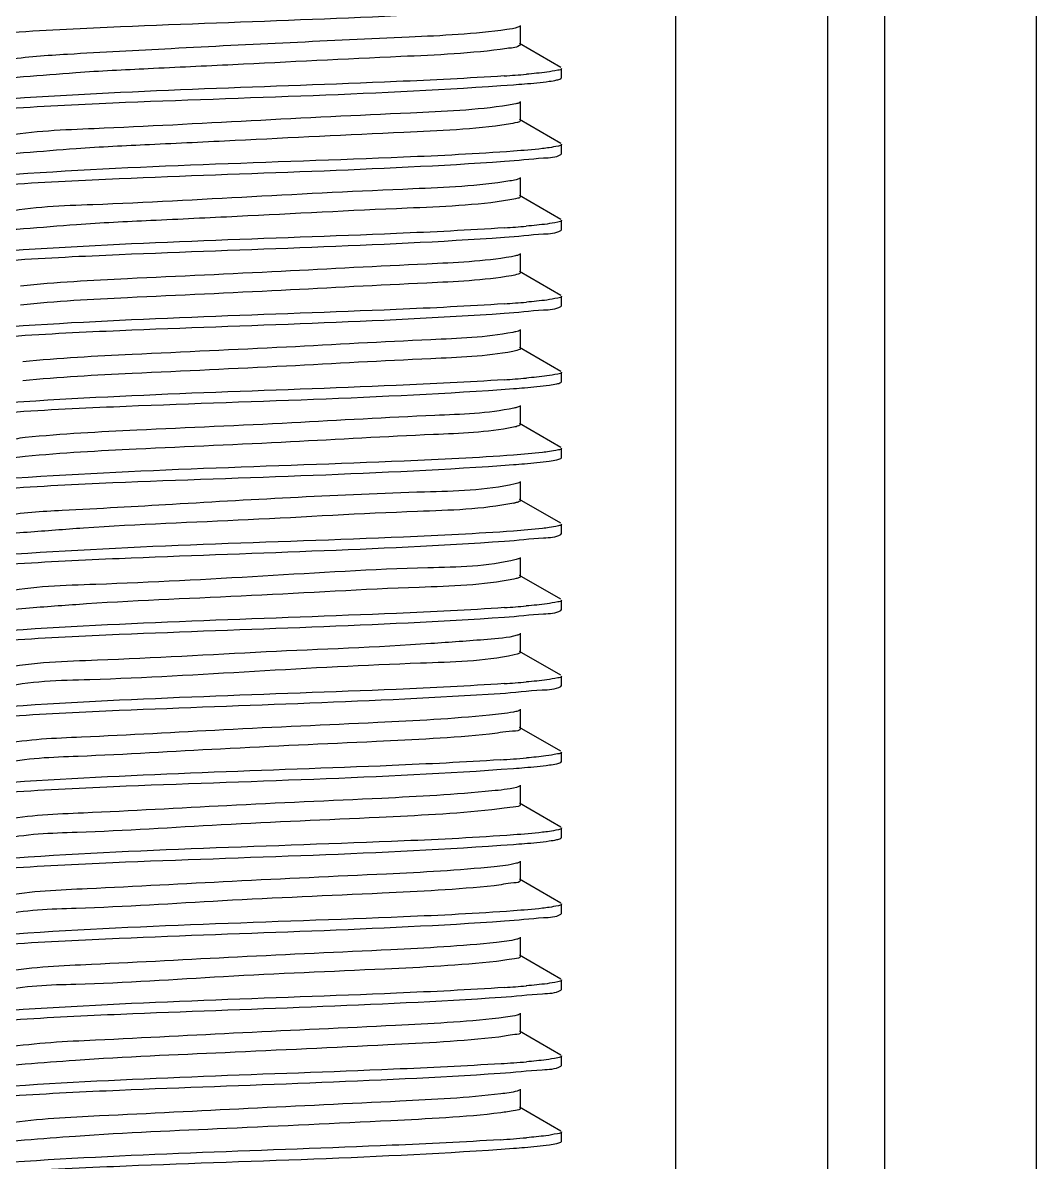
# Model space of a CAD drawing. Extents: x 1382187 to 1725648, y 860327 to 1571294.
# Drawn here: x 1512913.5 to 1513231.3, y 1212061.1 to 1212418.3 of the extents above; entities that cross this region are included whole.
import ezdxf

# ---------------------------------------------------------------- set-up
doc = ezdxf.new("R2010")
doc.units = 0
doc.header["$LTSCALE"] = 1000
doc.header["$MEASUREMENT"] = 0

msp = doc.modelspace()

# ---------------------------------------------------------------- linework, layer by layer
at = {"linetype": 'Continuous'}
for p, q in [((1513118.15, 1215988.29), (1513118.15, 1211247.26)), ((1513165.78, 1215988.29), (1513165.78, 1211247.26)), ((1513183.64, 1215988.29), (1513183.64, 1211247.26)), ((1513231.26, 1215988.29), (1513231.26, 1211247.26)), ((1513069.55, 1212411.47), (1513069.55, 1212417.42)), ((1513082.21, 1212404.29), (1513069.28, 1212411.77)), ((1513082.43, 1212401.05), (1513082.43, 1212404.02)), ((1513082.43, 1212401.05), (1513082.43, 1212404.02)), ((1513082.21, 1212400.79), (1513082.43, 1212401.05)), ((1513069.55, 1212387.65), (1513069.55, 1212393.61)), ((1513082.21, 1212380.47), (1513069.28, 1212387.95)), ((1513082.43, 1212377.24), (1513082.43, 1212380.21)), ((1513082.43, 1212377.24), (1513082.43, 1212380.21)), ((1513082.21, 1212376.97), (1513082.43, 1212377.24)), ((1513069.55, 1212363.84), (1513069.55, 1212369.79)), ((1513082.21, 1212356.66), (1513069.28, 1212364.14)), ((1513082.43, 1212353.42), (1513082.43, 1212356.4)), ((1513082.43, 1212353.42), (1513082.43, 1212356.4)), ((1513082.21, 1212353.16), (1513082.43, 1212353.42)), ((1513069.55, 1212340.03), (1513069.55, 1212345.98)), ((1513082.21, 1212332.85), (1513069.28, 1212340.33)), ((1513082.43, 1212329.61), (1513082.43, 1212332.59)), ((1513082.43, 1212329.61), (1513082.43, 1212332.59)), ((1513082.21, 1212329.35), (1513082.43, 1212329.61)), ((1513069.55, 1212316.21), (1513069.55, 1212322.17)), ((1513082.21, 1212309.03), (1513069.28, 1212316.52)), ((1513082.43, 1212305.8), (1513082.43, 1212308.77)), ((1513082.43, 1212305.8), (1513082.43, 1212308.77)), ((1513082.21, 1212305.54), (1513082.43, 1212305.8)), ((1513069.55, 1212292.4), (1513069.55, 1212298.36)), ((1513082.21, 1212285.22), (1513069.28, 1212292.7)), ((1513082.43, 1212281.98), (1513082.43, 1212284.96)), ((1513082.43, 1212281.98), (1513082.43, 1212284.96)), ((1513082.21, 1212281.72), (1513082.43, 1212281.98)), ((1513069.55, 1212268.59), (1513069.55, 1212274.54)), ((1513082.21, 1212261.41), (1513069.28, 1212268.89)), ((1513082.43, 1212258.17), (1513082.43, 1212261.15)), ((1513082.43, 1212258.17), (1513082.43, 1212261.15)), ((1513082.21, 1212257.91), (1513082.43, 1212258.17)), ((1513069.55, 1212244.78), (1513069.55, 1212250.73)), ((1513082.21, 1212237.6), (1513069.28, 1212245.08)), ((1513068.17, 1212244.08), (1513067.5, 1212243.93)), ((1513082.43, 1212234.36), (1513082.43, 1212237.33)), ((1513082.43, 1212234.36), (1513082.43, 1212237.33)), ((1513082.21, 1212234.1), (1513082.43, 1212234.36)), ((1513069.55, 1212220.96), (1513069.55, 1212226.92)), ((1513068.45, 1212220.35), (1513067.54, 1212220.13)), ((1513082.21, 1212213.78), (1513069.28, 1212221.27)), ((1513082.43, 1212210.55), (1513082.43, 1212213.52)), ((1513082.43, 1212210.55), (1513082.43, 1212213.52)), ((1513082.21, 1212210.28), (1513082.43, 1212210.55)), ((1513069.55, 1212197.15), (1513069.55, 1212203.1)), ((1513082.21, 1212189.97), (1513069.28, 1212197.45)), ((1513082.43, 1212186.73), (1513082.43, 1212189.71)), ((1513082.43, 1212186.73), (1513082.43, 1212189.71)), ((1513082.21, 1212186.47), (1513082.43, 1212186.73)), ((1513069.55, 1212173.34), (1513069.55, 1212179.29)), ((1513082.21, 1212166.16), (1513069.28, 1212173.64)), ((1513082.43, 1212162.92), (1513082.43, 1212165.9)), ((1513082.43, 1212162.92), (1513082.43, 1212165.9)), ((1513082.21, 1212162.66), (1513082.43, 1212162.92)), ((1513069.55, 1212149.53), (1513069.55, 1212155.48)), ((1513082.21, 1212142.34), (1513069.28, 1212149.83)), ((1513082.43, 1212139.11), (1513082.43, 1212142.08)), ((1513082.43, 1212139.11), (1513082.43, 1212142.08)), ((1513082.21, 1212138.85), (1513082.43, 1212139.11)), ((1513069.55, 1212125.71), (1513069.55, 1212131.67)), ((1513082.21, 1212118.53), (1513069.28, 1212126.01)), ((1513082.43, 1212115.29), (1513082.43, 1212118.27)), ((1513082.43, 1212115.29), (1513082.43, 1212118.27)), ((1513082.21, 1212115.03), (1513082.43, 1212115.29)), ((1513069.55, 1212101.9), (1513069.55, 1212107.85)), ((1513082.21, 1212094.72), (1513069.28, 1212102.2)), ((1513082.43, 1212091.48), (1513082.43, 1212094.46)), ((1513082.43, 1212091.48), (1513082.43, 1212094.46)), ((1513082.21, 1212091.22), (1513082.43, 1212091.48)), ((1513069.55, 1212078.09), (1513069.55, 1212084.04)), ((1513082.21, 1212070.91), (1513069.28, 1212078.39)), ((1513082.43, 1212067.67), (1513082.43, 1212070.65)), ((1513082.43, 1212067.67), (1513082.43, 1212070.65)), ((1513082.21, 1212067.41), (1513082.43, 1212067.67))]:
    msp.add_line(p, q, dxfattribs=at)
for centre, radius, start, end in [((1513037.04, 1212810.81), 410.07, 273.829, 274.8033), ((1513037.23, 1212760.9), 407.77, 273.8442, 274.8035), ((1513037.11, 1212738.53), 409.22, 273.8345, 274.8034), ((1513037.05, 1212715.48), 409.99, 273.8294, 274.8033), ((1513063.65, 1212286.31), 18.96, 281.4996, 282.8069), ((1513037.23, 1212641.77), 407.71, 273.8446, 274.8036), ((1513037.11, 1212619.43), 409.19, 273.8348, 274.8034), ((1513035.36, 1212617.74), 431.38, 273.6947, 274.7994), ((1513037.24, 1212522.65), 407.66, 273.845, 274.8036), ((1513035.76, 1212517.47), 426.34, 273.7263, 274.8), ((1513035.37, 1212498.52), 431.22, 273.6957, 274.7994)]:
    msp.add_arc(centre, radius, start, end, dxfattribs=at)
for points, knots in [([(1512910.24, 1212415.34), (1512921.53, 1212416.11), (1512972.93, 1212418.58), (1513024.39, 1212419.77), (1513064.43, 1212422.49)], [0, 0, 0, 0, 0.21997, 1, 1, 1, 1]), ([(1513065.26, 1212416.19), (1513055.13, 1212414.73), (1513019.96, 1212413.13), (1512974.04, 1212411), (1512931.9, 1212408.66), (1512914.55, 1212407.64), (1512908.16, 1212406.6)], [0, 0, 0, 0, 0.195214, 0.66949, 0.876579, 1, 1, 1, 1]), ([(1513069.28, 1212417.12), (1513069.11, 1212417.02), (1513067.8, 1212416.54), (1513066.43, 1212416.36), (1513065.26, 1212416.19)], [0, 0, 0, 0, 0.145106, 1, 1, 1, 1]), ([(1513065.26, 1212410.24), (1513054.27, 1212408.65), (1513025.56, 1212407.48), (1512988.09, 1212405.55), (1512954.12, 1212403.95), (1512932.18, 1212402.89), (1512916.51, 1212401.49), (1512908.18, 1212400.96), (1512905.57, 1212400.07)], [0, 0, 0, 0, 0.2081, 0.537452, 0.703534, 0.845734, 0.94828, 1, 1, 1, 1]), ([(1513069.55, 1212411.47), (1513069.54, 1212411.33), (1513068.04, 1212410.34), (1513066.62, 1212410.43), (1513065.26, 1212410.24)], [0, 0, 0, 0, 0.090621, 1, 1, 1, 1]), ([(1513064.43, 1212401.66), (1513053.19, 1212400.89), (1513001.79, 1212398.42), (1512950.34, 1212397.21), (1512910.24, 1212394.51)], [0, 0, 0, 0, 0.218927, 1, 1, 1, 1]), ([(1513082.43, 1212404.02), (1513082.43, 1212403.59), (1513080.14, 1212403.31), (1513078.99, 1212402.99), (1513077.83, 1212402.84)], [0, 0, 0, 0, 0.27149, 1, 1, 1, 1]), ([(1512907.2, 1212391.32), (1512918.69, 1212392.16), (1512972.07, 1212394.76), (1513025.52, 1212395.81), (1513067.32, 1212398.88)], [0, 0, 0, 0, 0.21564, 1, 1, 1, 1]), ([(1513067.32, 1212398.88), (1513068.48, 1212398.97), (1513072.24, 1212399.26), (1513075.99, 1212399.6), (1513078.58, 1212399.97)], [0, 0, 0, 0, 0.30751, 1, 1, 1, 1]), ([(1513078.58, 1212399.97), (1513079.37, 1212400.08), (1513080.58, 1212400.29), (1513081.82, 1212400.57), (1513082.21, 1212400.79)], [0, 0, 0, 0, 0.642991, 1, 1, 1, 1]), ([(1513065.77, 1212392.46), (1513055.63, 1212390.9), (1513028.62, 1212389.77), (1512985.32, 1212387.62), (1512942.82, 1212385.26), (1512916.78, 1212384.38), (1512907.42, 1212382.65)], [0, 0, 0, 0, 0.194105, 0.509785, 0.82001, 1, 1, 1, 1]), ([(1513069.29, 1212393.3), (1513068.9, 1212393.08), (1513067.71, 1212392.79), (1513066.53, 1212392.57), (1513065.77, 1212392.46)], [0, 0, 0, 0, 0.36416, 1, 1, 1, 1]), ([(1513069.55, 1212387.65), (1513069.55, 1212387.28), (1513067.73, 1212386.89), (1513066.72, 1212386.65), (1513065.77, 1212386.5)], [0, 0, 0, 0, 0.278319, 1, 1, 1, 1]), ([(1513065.77, 1212386.5), (1513054.95, 1212384.84), (1513026.26, 1212383.74), (1512988.75, 1212381.76), (1512954.5, 1212380.15), (1512932.32, 1212379.1), (1512916.53, 1212377.66), (1512908.12, 1212377.16), (1512905.52, 1212376.24)], [0, 0, 0, 0, 0.204575, 0.534732, 0.702004, 0.845303, 0.948449, 1, 1, 1, 1]), ([(1513082.43, 1212380.21), (1513082.43, 1212379.84), (1513080.54, 1212379.52), (1513079.55, 1212379.27), (1513078.58, 1212379.13)], [0, 0, 0, 0, 0.274533, 1, 1, 1, 1]), ([(1513067.32, 1212378.05), (1513055.86, 1212377.2), (1513002.48, 1212374.6), (1512949.03, 1212373.55), (1512907.2, 1212370.48)], [0, 0, 0, 0, 0.215051, 1, 1, 1, 1]), ([(1513064.56, 1212374.88), (1513068.65, 1212375.15), (1513074.37, 1212375.95), (1513080.61, 1212376.06), (1513082.21, 1212376.97)], [0, 0, 0, 0, 0.690176, 1, 1, 1, 1]), ([(1513078.58, 1212379.13), (1513077.87, 1212379.03), (1513074.12, 1212378.57), (1513070.36, 1212378.27), (1513067.32, 1212378.05)], [0, 0, 0, 0, 0.191313, 1, 1, 1, 1]), ([(1512909.81, 1212367.69), (1512921.09, 1212368.46), (1512972.68, 1212370.94), (1513024.33, 1212372.13), (1513064.56, 1212374.88)], [0, 0, 0, 0, 0.219067, 1, 1, 1, 1]), ([(1513069.28, 1212369.49), (1513068.95, 1212369.3), (1513067.92, 1212369.02), (1513066.9, 1212368.83), (1513066.25, 1212368.72)], [0, 0, 0, 0, 0.370146, 1, 1, 1, 1]), ([(1513066.25, 1212368.72), (1513056.22, 1212367.07), (1513029.1, 1212366.02), (1512985.52, 1212363.82), (1512942.68, 1212361.39), (1512916.44, 1212360.61), (1512907.13, 1212358.79)], [0, 0, 0, 0, 0.1914, 0.508904, 0.82143, 1, 1, 1, 1]), ([(1513066.25, 1212362.77), (1513055.6, 1212361.01), (1513026.95, 1212360.01), (1512989.43, 1212357.97), (1512954.89, 1212356.36), (1512932.48, 1212355.3), (1512916.55, 1212353.84), (1512908.07, 1212353.36), (1512905.48, 1212352.41)], [0, 0, 0, 0, 0.200932, 0.531835, 0.700309, 0.844745, 0.948548, 1, 1, 1, 1]), ([(1513069.54, 1212363.84), (1513069.54, 1212363.51), (1513067.98, 1212363.12), (1513067.08, 1212362.9), (1513066.25, 1212362.77)], [0, 0, 0, 0, 0.281673, 1, 1, 1, 1]), ([(1513082.43, 1212356.4), (1513082.43, 1212355.97), (1513080.16, 1212355.68), (1513079.01, 1212355.37), (1513077.87, 1212355.22)], [0, 0, 0, 0, 0.27161, 1, 1, 1, 1]), ([(1513064.56, 1212354.04), (1513053.28, 1212353.27), (1513001.69, 1212350.78), (1512950.04, 1212349.6), (1512909.81, 1212346.85)], [0, 0, 0, 0, 0.219037, 1, 1, 1, 1]), ([(1513064.48, 1212351.06), (1513068.58, 1212351.34), (1513074.34, 1212352.13), (1513080.61, 1212352.24), (1513082.21, 1212353.16)], [0, 0, 0, 0, 0.690266, 1, 1, 1, 1]), ([(1512909.87, 1212343.88), (1512921.15, 1212344.65), (1512972.69, 1212347.13), (1513024.29, 1212348.32), (1513064.48, 1212351.06)], [0, 0, 0, 0, 0.219143, 1, 1, 1, 1]), ([(1513066.7, 1212344.98), (1513057.95, 1212343.44), (1513033.77, 1212342.47), (1512993.68, 1212340.24), (1512951.19, 1212338.33), (1512923.89, 1212336.95), (1512912.75, 1212335.75)], [0, 0, 0, 0, 0.172879, 0.468878, 0.781995, 1, 1, 1, 1]), ([(1513069.28, 1212345.68), (1513068.99, 1212345.51), (1513068.12, 1212345.26), (1513067.25, 1212345.08), (1513066.7, 1212344.98)], [0, 0, 0, 0, 0.376739, 1, 1, 1, 1]), ([(1513066.7, 1212339.03), (1513057.95, 1212337.48), (1513033.77, 1212336.52), (1512993.68, 1212334.28), (1512951.19, 1212332.38), (1512923.89, 1212331), (1512912.75, 1212329.8)], [0, 0, 0, 0, 0.172879, 0.468878, 0.781995, 1, 1, 1, 1]), ([(1513069.54, 1212340.03), (1513069.54, 1212339.74), (1513068.22, 1212339.34), (1513067.42, 1212339.16), (1513066.7, 1212339.03)], [0, 0, 0, 0, 0.285344, 1, 1, 1, 1]), ([(1513064.48, 1212330.22), (1513053.2, 1212329.45), (1513001.66, 1212326.97), (1512950.06, 1212325.78), (1512909.87, 1212323.04)], [0, 0, 0, 0, 0.219178, 1, 1, 1, 1]), ([(1513082.43, 1212332.59), (1513082.43, 1212332.15), (1513080.15, 1212331.87), (1513079, 1212331.55), (1513077.84, 1212331.4)], [0, 0, 0, 0, 0.271534, 1, 1, 1, 1]), ([(1512910.01, 1212320.08), (1512921.3, 1212320.84), (1512972.77, 1212323.32), (1513024.3, 1212324.51), (1513064.43, 1212327.24)], [0, 0, 0, 0, 0.219437, 1, 1, 1, 1]), ([(1513064.43, 1212327.24), (1513068.55, 1212327.52), (1513074.32, 1212328.32), (1513080.6, 1212328.43), (1513082.21, 1212329.35)], [0, 0, 0, 0, 0.690313, 1, 1, 1, 1]), ([(1513067.12, 1212321.25), (1513058.66, 1212319.63), (1513034.86, 1212318.77), (1512995.13, 1212316.47), (1512952.46, 1212314.6), (1512924.86, 1212313.19), (1512913.47, 1212312.01)], [0, 0, 0, 0, 0.167774, 0.461831, 0.776883, 1, 1, 1, 1]), ([(1513069.28, 1212321.87), (1513069.03, 1212321.72), (1513068.3, 1212321.49), (1513067.57, 1212321.33), (1513067.12, 1212321.25)], [0, 0, 0, 0, 0.384134, 1, 1, 1, 1]), ([(1513069.54, 1212316.21), (1513069.54, 1212315.96), (1513068.43, 1212315.57), (1513067.73, 1212315.41), (1513067.12, 1212315.29)], [0, 0, 0, 0, 0.289775, 1, 1, 1, 1]), ([(1513067.12, 1212315.29), (1513058.66, 1212313.68), (1513034.86, 1212312.82), (1512995.13, 1212310.51), (1512952.46, 1212308.64), (1512924.86, 1212307.24), (1512913.47, 1212306.06)], [0, 0, 0, 0, 0.167774, 0.461831, 0.776883, 1, 1, 1, 1]), ([(1513082.43, 1212308.77), (1513082.43, 1212308.34), (1513080.14, 1212308.05), (1513078.99, 1212307.74), (1513077.83, 1212307.59)], [0, 0, 0, 0, 0.271494, 1, 1, 1, 1]), ([(1513064.43, 1212306.4), (1513053.17, 1212305.64), (1513001.69, 1212303.16), (1512950.16, 1212301.96), (1512910.01, 1212299.24)], [0, 0, 0, 0, 0.219145, 1, 1, 1, 1]), ([(1513078.59, 1212304.72), (1513079.38, 1212304.83), (1513080.59, 1212305.04), (1513081.82, 1212305.32), (1513082.21, 1212305.54)], [0, 0, 0, 0, 0.642834, 1, 1, 1, 1]), ([(1512907.36, 1212296.08), (1512918.87, 1212296.92), (1512972.21, 1212299.51), (1513025.63, 1212300.56), (1513067.38, 1212303.64)], [0, 0, 0, 0, 0.216129, 1, 1, 1, 1]), ([(1513067.38, 1212303.64), (1513068.53, 1212303.72), (1513072.27, 1212304.02), (1513076.02, 1212304.35), (1513078.59, 1212304.72)], [0, 0, 0, 0, 0.307527, 1, 1, 1, 1]), ([(1513069.28, 1212298.05), (1513069.07, 1212297.93), (1513068.48, 1212297.73), (1513067.87, 1212297.59), (1513067.5, 1212297.51)], [0, 0, 0, 0, 0.392529, 1, 1, 1, 1]), ([(1513067.5, 1212297.51), (1513059.35, 1212295.82), (1513035.94, 1212295.07), (1512996.59, 1212292.69), (1512953.74, 1212290.86), (1512925.86, 1212289.43), (1512914.23, 1212288.28)], [0, 0, 0, 0, 0.162646, 0.454753, 0.771748, 1, 1, 1, 1]), ([(1513067.34, 1212291.52), (1513059.1, 1212289.88), (1513035.64, 1212289.07), (1512996.28, 1212286.74), (1512953.57, 1212284.9), (1512925.8, 1212283.47), (1512914.23, 1212282.32)], [0, 0, 0, 0, 0.164346, 0.456483, 0.772538, 1, 1, 1, 1]), ([(1513069.55, 1212292.4), (1513069.54, 1212292.17), (1513068.55, 1212291.78), (1513067.9, 1212291.63), (1513067.34, 1212291.52)], [0, 0, 0, 0, 0.292517, 1, 1, 1, 1]), ([(1512914.23, 1212288.28), (1512911.88, 1212288.05), (1512909.68, 1212287.33), (1512904.82, 1212287.3), (1512904.82, 1212286.45)], [0, 0, 0, 0, 0.734772, 1, 1, 1, 1]), ([(1513078.59, 1212283.88), (1513077.88, 1212283.78), (1513074.15, 1212283.32), (1513070.41, 1212283.02), (1513067.38, 1212282.8)], [0, 0, 0, 0, 0.191302, 1, 1, 1, 1]), ([(1513082.43, 1212284.96), (1513082.43, 1212284.59), (1513080.55, 1212284.27), (1513079.56, 1212284.02), (1513078.59, 1212283.88)], [0, 0, 0, 0, 0.274605, 1, 1, 1, 1]), ([(1512914.23, 1212282.32), (1512913.07, 1212282.21), (1512910.05, 1212281.77), (1512906.75, 1212281.77), (1512905.08, 1212280.8)], [0, 0, 0, 0, 0.376452, 1, 1, 1, 1]), ([(1513067.38, 1212282.8), (1513055.94, 1212281.96), (1513002.6, 1212279.35), (1512949.18, 1212278.29), (1512907.36, 1212275.24)], [0, 0, 0, 0, 0.214712, 1, 1, 1, 1]), ([(1513067.32, 1212279.82), (1513068.48, 1212279.9), (1513072.24, 1212280.2), (1513076, 1212280.54), (1513078.58, 1212280.9)], [0, 0, 0, 0, 0.307511, 1, 1, 1, 1]), ([(1513078.58, 1212280.9), (1513079.37, 1212281.01), (1513080.58, 1212281.23), (1513081.82, 1212281.5), (1513082.21, 1212281.72)], [0, 0, 0, 0, 0.642987, 1, 1, 1, 1]), ([(1512907.2, 1212272.25), (1512918.7, 1212273.1), (1512972.07, 1212275.7), (1513025.53, 1212276.74), (1513067.32, 1212279.82)], [0, 0, 0, 0, 0.215653, 1, 1, 1, 1]), ([(1513067.85, 1212273.77), (1513058.6, 1212271.66), (1513022.42, 1212270.97), (1512975.22, 1212268.2), (1512931.04, 1212265.62), (1512913.05, 1212264.78), (1512906.82, 1212263.47)], [0, 0, 0, 0, 0.176446, 0.666999, 0.881663, 1, 1, 1, 1]), ([(1513069.28, 1212274.24), (1513069.11, 1212274.14), (1513068.63, 1212273.96), (1513068.14, 1212273.84), (1513067.85, 1212273.77)], [0, 0, 0, 0, 0.401923, 1, 1, 1, 1]), ([(1513067.43, 1212267.73), (1513057.54, 1212265.71), (1513029.56, 1212265.09), (1512984.71, 1212262.27), (1512943.78, 1212260.87), (1512917.76, 1212258.76), (1512908.74, 1212258.14), (1512905.81, 1212257.27)], [0, 0, 0, 0, 0.18687, 0.514831, 0.834376, 0.943334, 1, 1, 1, 1]), ([(1513069.54, 1212268.59), (1513069.54, 1212268.4), (1513068.81, 1212268.04), (1513068.28, 1212267.92), (1513067.85, 1212267.82)], [0, 0, 0, 0, 0.301807, 1, 1, 1, 1]), ([(1513067.32, 1212258.98), (1513055.86, 1212258.14), (1513002.49, 1212255.54), (1512949.03, 1212254.48), (1512907.2, 1212251.42)], [0, 0, 0, 0, 0.215042, 1, 1, 1, 1]), ([(1513078.58, 1212260.07), (1513077.87, 1212259.96), (1513074.12, 1212259.51), (1513070.36, 1212259.21), (1513067.32, 1212258.98)], [0, 0, 0, 0, 0.191313, 1, 1, 1, 1]), ([(1513082.43, 1212261.15), (1513082.43, 1212260.78), (1513080.55, 1212260.46), (1513079.55, 1212260.2), (1513078.58, 1212260.07)], [0, 0, 0, 0, 0.274535, 1, 1, 1, 1]), ([(1512909.81, 1212248.62), (1512921.09, 1212249.39), (1512972.68, 1212251.88), (1513024.33, 1212253.07), (1513064.57, 1212255.81)], [0, 0, 0, 0, 0.219068, 1, 1, 1, 1]), ([(1513064.57, 1212255.81), (1513068.65, 1212256.09), (1513074.38, 1212256.88), (1513080.61, 1212257), (1513082.21, 1212257.91)], [0, 0, 0, 0, 0.690173, 1, 1, 1, 1]), ([(1513068.17, 1212250.04), (1513059.18, 1212247.76), (1513032.35, 1212247.57), (1512988.58, 1212244.75), (1512944.08, 1212242.33), (1512916.53, 1212241.68), (1512906.85, 1212239.67)], [0, 0, 0, 0, 0.172051, 0.492047, 0.816531, 1, 1, 1, 1]), ([(1513069.28, 1212250.43), (1513069.14, 1212250.35), (1513068.77, 1212250.2), (1513068.39, 1212250.09), (1513068.17, 1212250.04)], [0, 0, 0, 0, 0.41269, 1, 1, 1, 1]), ([(1513069.54, 1212244.78), (1513069.54, 1212244.61), (1513068.97, 1212244.28), (1513068.52, 1212244.17), (1513068.17, 1212244.08)], [0, 0, 0, 0, 0.310032, 1, 1, 1, 1]), ([(1513067.5, 1212243.93), (1513057.76, 1212241.91), (1513030.07, 1212241.31), (1512985.53, 1212238.51), (1512944.7, 1212237.06), (1512918.4, 1212235.03), (1512909.18, 1212234.35), (1512906.08, 1212233.53)], [0, 0, 0, 0, 0.184387, 0.509861, 0.829743, 0.940495, 1, 1, 1, 1]), ([(1513082.43, 1212237.33), (1513082.43, 1212236.9), (1513080.16, 1212236.62), (1513079.01, 1212236.31), (1513077.87, 1212236.16)], [0, 0, 0, 0, 0.271614, 1, 1, 1, 1]), ([(1513064.57, 1212234.98), (1513053.28, 1212234.21), (1513001.7, 1212231.72), (1512950.05, 1212230.53), (1512909.81, 1212227.79)], [0, 0, 0, 0, 0.219029, 1, 1, 1, 1]), ([(1513064.48, 1212231.99), (1513068.58, 1212232.27), (1513074.34, 1212233.07), (1513080.61, 1212233.18), (1513082.21, 1212234.1)], [0, 0, 0, 0, 0.690264, 1, 1, 1, 1]), ([(1512909.87, 1212224.82), (1512921.15, 1212225.58), (1512972.69, 1212228.07), (1513024.29, 1212229.26), (1513064.48, 1212231.99)], [0, 0, 0, 0, 0.219138, 1, 1, 1, 1]), ([(1513069.28, 1212226.62), (1513069.17, 1212226.55), (1513068.9, 1212226.43), (1513068.62, 1212226.35), (1513068.45, 1212226.3)], [0, 0, 0, 0, 0.425019, 1, 1, 1, 1]), ([(1513068.45, 1212226.3), (1513065.45, 1212225.45), (1513056.35, 1212224.8), (1513030.21, 1212222.73), (1512989.31, 1212221.3), (1512944.59, 1212218.49), (1512916.73, 1212217.88), (1512906.91, 1212215.87)], [0, 0, 0, 0, 0.057838, 0.167543, 0.487244, 0.814181, 1, 1, 1, 1]), ([(1513067.54, 1212220.13), (1513057.94, 1212218.11), (1513030.56, 1212217.48), (1512986.25, 1212215.02), (1512942.43, 1212212.32), (1512915.53, 1212211.97), (1512906.38, 1212209.8)], [0, 0, 0, 0, 0.182223, 0.50526, 0.82533, 1, 1, 1, 1]), ([(1513069.54, 1212220.96), (1513069.54, 1212220.83), (1513069.11, 1212220.53), (1513068.73, 1212220.43), (1513068.45, 1212220.35)], [0, 0, 0, 0, 0.320305, 1, 1, 1, 1]), ([(1513082.43, 1212213.52), (1513082.43, 1212213.09), (1513080.15, 1212212.8), (1513079, 1212212.49), (1513077.84, 1212212.34)], [0, 0, 0, 0, 0.271536, 1, 1, 1, 1]), ([(1513064.48, 1212211.16), (1513053.2, 1212210.39), (1513001.66, 1212207.91), (1512950.06, 1212206.72), (1512909.87, 1212203.98)], [0, 0, 0, 0, 0.219177, 1, 1, 1, 1]), ([(1513063.16, 1212208.09), (1513067.57, 1212208.38), (1513073.75, 1212209.24), (1513080.49, 1212209.3), (1513082.21, 1212210.28)], [0, 0, 0, 0, 0.691533, 1, 1, 1, 1]), ([(1512910.31, 1212201.03), (1512921.45, 1212201.78), (1512972.39, 1212204.23), (1513023.4, 1212205.47), (1513063.16, 1212208.09)], [0, 0, 0, 0, 0.218817, 1, 1, 1, 1]), ([(1513068.71, 1212202.56), (1513068.27, 1212202.42), (1513065.34, 1212201.77), (1513062.35, 1212201.49), (1513059.82, 1212201.24)], [0, 0, 0, 0, 0.152407, 1, 1, 1, 1]), ([(1513069.29, 1212202.8), (1513069.21, 1212202.76), (1513069.02, 1212202.67), (1513068.82, 1212202.6), (1513068.71, 1212202.56)], [0, 0, 0, 0, 0.43932, 1, 1, 1, 1]), ([(1513059.82, 1212201.24), (1513048.19, 1212200.11), (1513020.39, 1212198.68), (1512977.71, 1212196.85), (1512938.5, 1212194.51), (1512915.17, 1212193.72), (1512906.99, 1212192.07)], [0, 0, 0, 0, 0.228997, 0.545176, 0.836537, 1, 1, 1, 1]), ([(1513059.82, 1212195.29), (1513048.04, 1212194.14), (1513019.92, 1212192.7), (1512976.86, 1212190.9), (1512937.7, 1212188.41), (1512914.49, 1212187.81), (1512906.56, 1212186.03)], [0, 0, 0, 0, 0.23121, 0.549998, 0.841262, 1, 1, 1, 1]), ([(1513069.55, 1212197.15), (1513069.55, 1212196.27), (1513064.52, 1212196.28), (1513062.25, 1212195.53), (1513059.82, 1212195.29)], [0, 0, 0, 0, 0.265195, 1, 1, 1, 1]), ([(1513063.16, 1212187.26), (1513051.87, 1212186.51), (1513000.92, 1212184.07), (1512949.91, 1212182.86), (1512910.31, 1212180.2)], [0, 0, 0, 0, 0.221759, 1, 1, 1, 1]), ([(1513082.43, 1212189.71), (1513082.43, 1212189.25), (1513079.99, 1212188.98), (1513078.77, 1212188.64), (1513077.54, 1212188.49)], [0, 0, 0, 0, 0.270528, 1, 1, 1, 1]), ([(1512907.37, 1212177.01), (1512918.88, 1212177.85), (1512972.22, 1212180.45), (1513025.64, 1212181.5), (1513067.38, 1212184.57)], [0, 0, 0, 0, 0.216148, 1, 1, 1, 1]), ([(1513067.38, 1212184.57), (1513068.53, 1212184.66), (1513072.28, 1212184.95), (1513076.02, 1212185.29), (1513078.6, 1212185.65)], [0, 0, 0, 0, 0.307527, 1, 1, 1, 1]), ([(1513078.6, 1212185.65), (1513079.38, 1212185.76), (1513080.59, 1212185.98), (1513081.82, 1212186.25), (1513082.21, 1212186.47)], [0, 0, 0, 0, 0.642828, 1, 1, 1, 1]), ([(1513060.59, 1212177.51), (1513049.1, 1212176.34), (1513021.39, 1212174.92), (1512978.64, 1212173.07), (1512939.06, 1212170.74), (1512915.42, 1212169.92), (1512907.09, 1212168.28)], [0, 0, 0, 0, 0.22522, 0.541066, 0.834324, 1, 1, 1, 1]), ([(1513069.28, 1212178.99), (1513068.97, 1212178.81), (1513066.08, 1212178.02), (1513063.16, 1212177.77), (1513060.59, 1212177.51)], [0, 0, 0, 0, 0.123951, 1, 1, 1, 1]), ([(1513069.54, 1212173.34), (1513069.55, 1212172.52), (1513064.93, 1212172.46), (1513062.82, 1212171.78), (1513060.59, 1212171.55)], [0, 0, 0, 0, 0.265624, 1, 1, 1, 1]), ([(1513060.59, 1212171.55), (1513048.84, 1212170.36), (1513020.54, 1212168.92), (1512977.1, 1212167.13), (1512937.61, 1212164.51), (1512914.2, 1212164.06), (1512906.33, 1212162.16)], [0, 0, 0, 0, 0.229214, 0.549847, 0.842959, 1, 1, 1, 1]), ([(1513082.43, 1212165.9), (1513082.43, 1212165.53), (1513080.55, 1212165.21), (1513079.56, 1212164.95), (1513078.6, 1212164.82)], [0, 0, 0, 0, 0.274607, 1, 1, 1, 1]), ([(1513067.38, 1212163.74), (1513055.95, 1212162.89), (1513002.61, 1212160.29), (1512949.19, 1212159.23), (1512907.37, 1212156.18)], [0, 0, 0, 0, 0.214698, 1, 1, 1, 1]), ([(1513078.6, 1212164.82), (1513077.88, 1212164.72), (1513074.15, 1212164.26), (1513070.41, 1212163.96), (1513067.38, 1212163.74)], [0, 0, 0, 0, 0.191302, 1, 1, 1, 1]), ([(1513078.58, 1212161.84), (1513079.37, 1212161.95), (1513080.58, 1212162.16), (1513081.82, 1212162.44), (1513082.21, 1212162.66)], [0, 0, 0, 0, 0.642983, 1, 1, 1, 1]), ([(1512907.21, 1212153.19), (1512918.7, 1212154.03), (1512972.08, 1212156.63), (1513025.53, 1212157.68), (1513067.32, 1212160.76)], [0, 0, 0, 0, 0.215666, 1, 1, 1, 1]), ([(1513067.32, 1212160.76), (1513068.48, 1212160.84), (1513072.24, 1212161.14), (1513076, 1212161.47), (1513078.58, 1212161.84)], [0, 0, 0, 0, 0.307511, 1, 1, 1, 1]), ([(1513069.28, 1212155.18), (1513068.99, 1212155.01), (1513066.36, 1212154.26), (1513063.67, 1212154.02), (1513061.32, 1212153.77)], [0, 0, 0, 0, 0.1262, 1, 1, 1, 1]), ([(1513061.32, 1212153.77), (1513050.08, 1212152.58), (1513022.66, 1212151.19), (1512980.09, 1212149.3), (1512940.15, 1212147.04), (1512916.12, 1212146.11), (1512907.49, 1212144.54)], [0, 0, 0, 0, 0.2201, 0.53401, 0.829213, 1, 1, 1, 1]), ([(1513061.32, 1212147.82), (1513049.63, 1212146.58), (1513021.19, 1212145.14), (1512977.42, 1212143.36), (1512937.61, 1212140.62), (1512913.97, 1212140.32), (1512906.15, 1212138.3)], [0, 0, 0, 0, 0.226945, 0.549209, 0.84423, 1, 1, 1, 1]), ([(1513069.54, 1212149.53), (1513069.55, 1212148.78), (1513065.33, 1212148.64), (1513063.38, 1212148.03), (1513061.32, 1212147.82)], [0, 0, 0, 0, 0.266409, 1, 1, 1, 1]), ([(1513078.58, 1212141), (1513077.87, 1212140.9), (1513074.12, 1212140.44), (1513070.36, 1212140.14), (1513067.32, 1212139.92)], [0, 0, 0, 0, 0.191313, 1, 1, 1, 1]), ([(1513082.43, 1212142.08), (1513082.43, 1212141.71), (1513080.55, 1212141.4), (1513079.55, 1212141.14), (1513078.58, 1212141)], [0, 0, 0, 0, 0.274537, 1, 1, 1, 1]), ([(1513067.32, 1212139.92), (1513055.87, 1212139.08), (1513002.49, 1212136.47), (1512949.04, 1212135.42), (1512907.21, 1212132.35)], [0, 0, 0, 0, 0.215033, 1, 1, 1, 1]), ([(1513064.57, 1212136.75), (1513068.65, 1212137.03), (1513074.38, 1212137.82), (1513080.61, 1212137.93), (1513082.21, 1212138.85)], [0, 0, 0, 0, 0.690169, 1, 1, 1, 1]), ([(1512909.81, 1212129.56), (1512921.09, 1212130.33), (1512972.68, 1212132.82), (1513024.33, 1212134), (1513064.57, 1212136.75)], [0, 0, 0, 0, 0.219069, 1, 1, 1, 1]), ([(1513062.03, 1212130.03), (1513051.03, 1212128.82), (1513023.92, 1212127.45), (1512981.55, 1212125.53), (1512941.26, 1212123.33), (1512916.85, 1212122.31), (1512907.93, 1212120.8)], [0, 0, 0, 0, 0.215, 0.526978, 0.824118, 1, 1, 1, 1]), ([(1513069.29, 1212131.36), (1513069.01, 1212131.21), (1513066.62, 1212130.5), (1513064.16, 1212130.27), (1513062.03, 1212130.03)], [0, 0, 0, 0, 0.128627, 1, 1, 1, 1]), ([(1513062.03, 1212124.08), (1513050.4, 1212122.8), (1513021.86, 1212121.37), (1512977.79, 1212119.59), (1512937.66, 1212116.73), (1512913.79, 1212116.58), (1512906, 1212114.45)], [0, 0, 0, 0, 0.224438, 0.548154, 0.845143, 1, 1, 1, 1]), ([(1513069.54, 1212125.71), (1513069.55, 1212125.02), (1513065.71, 1212124.83), (1513063.91, 1212124.29), (1513062.03, 1212124.08)], [0, 0, 0, 0, 0.267355, 1, 1, 1, 1]), ([(1513064.57, 1212115.91), (1513053.29, 1212115.14), (1513001.7, 1212112.66), (1512950.05, 1212111.47), (1512909.81, 1212108.72)], [0, 0, 0, 0, 0.219021, 1, 1, 1, 1]), ([(1513082.43, 1212118.27), (1513082.43, 1212117.84), (1513080.16, 1212117.55), (1513079.01, 1212117.24), (1513077.87, 1212117.09)], [0, 0, 0, 0, 0.271617, 1, 1, 1, 1]), ([(1512910.65, 1212105.8), (1512921.83, 1212106.55), (1512972.77, 1212109), (1513023.77, 1212110.22), (1513063.47, 1212112.86)], [0, 0, 0, 0, 0.219887, 1, 1, 1, 1]), ([(1513063.47, 1212112.86), (1513067.81, 1212113.15), (1513073.89, 1212113.99), (1513080.52, 1212114.07), (1513082.21, 1212115.03)], [0, 0, 0, 0, 0.691245, 1, 1, 1, 1]), ([(1513062.71, 1212106.3), (1513051.96, 1212105.06), (1513025.17, 1212103.71), (1512983.01, 1212101.76), (1512942.39, 1212099.61), (1512917.6, 1212098.52), (1512908.39, 1212097.07)], [0, 0, 0, 0, 0.209915, 0.519968, 0.819038, 1, 1, 1, 1]), ([(1513069.28, 1212107.55), (1513069.03, 1212107.4), (1513066.87, 1212106.74), (1513064.64, 1212106.52), (1513062.71, 1212106.3)], [0, 0, 0, 0, 0.131334, 1, 1, 1, 1]), ([(1513069.55, 1212101.9), (1513069.55, 1212101.27), (1513066.08, 1212101.03), (1513064.42, 1212100.54), (1513062.71, 1212100.34)], [0, 0, 0, 0, 0.26871, 1, 1, 1, 1]), ([(1513062.71, 1212100.34), (1513051.17, 1212099.01), (1513022.53, 1212097.67), (1512978.32, 1212095.45), (1512940.31, 1212093.93), (1512916.71, 1212092.01), (1512908.58, 1212091.38), (1512905.89, 1212090.6)], [0, 0, 0, 0, 0.221704, 0.546695, 0.845683, 0.946468, 1, 1, 1, 1]), ([(1513082.43, 1212094.46), (1513082.43, 1212094), (1513080.02, 1212093.73), (1513078.81, 1212093.4), (1513077.59, 1212093.24)], [0, 0, 0, 0, 0.270699, 1, 1, 1, 1]), ([(1513063.47, 1212092.02), (1513052.24, 1212091.28), (1513001.3, 1212088.84), (1512950.3, 1212087.62), (1512910.65, 1212084.97)], [0, 0, 0, 0, 0.220721, 1, 1, 1, 1]), ([(1513063.17, 1212089.03), (1513067.58, 1212089.32), (1513073.75, 1212090.18), (1513080.5, 1212090.24), (1513082.21, 1212091.22)], [0, 0, 0, 0, 0.691524, 1, 1, 1, 1]), ([(1512910.32, 1212081.97), (1512921.46, 1212082.72), (1512972.41, 1212085.17), (1513023.41, 1212086.41), (1513063.17, 1212089.03)], [0, 0, 0, 0, 0.218851, 1, 1, 1, 1]), ([(1513069.28, 1212083.74), (1513069.05, 1212083.6), (1513067.1, 1212082.98), (1513065.09, 1212082.77), (1513063.35, 1212082.56)], [0, 0, 0, 0, 0.134033, 1, 1, 1, 1]), ([(1513063.35, 1212082.56), (1513052.86, 1212081.29), (1513026.4, 1212079.98), (1512984.47, 1212078), (1512943.53, 1212075.89), (1512918.38, 1212074.74), (1512908.89, 1212073.33)], [0, 0, 0, 0, 0.204842, 0.512973, 0.813968, 1, 1, 1, 1]), ([(1513063.35, 1212076.61), (1513051.92, 1212075.22), (1513023.22, 1212073.91), (1512978.79, 1212071.65), (1512940.41, 1212070.15), (1512916.62, 1212068.18), (1512908.46, 1212067.57), (1512905.79, 1212066.76)], [0, 0, 0, 0, 0.218801, 0.544965, 0.846028, 0.947082, 1, 1, 1, 1]), ([(1513069.54, 1212078.09), (1513069.55, 1212077.51), (1513066.42, 1212077.23), (1513064.9, 1212076.8), (1513063.35, 1212076.61)], [0, 0, 0, 0, 0.269812, 1, 1, 1, 1]), ([(1513082.43, 1212070.65), (1513082.43, 1212070.19), (1513079.99, 1212069.92), (1513078.77, 1212069.58), (1513077.54, 1212069.43)], [0, 0, 0, 0, 0.270533, 1, 1, 1, 1]), ([(1513063.17, 1212068.19), (1513051.88, 1212067.45), (1513000.94, 1212065.01), (1512949.93, 1212063.8), (1512910.32, 1212061.13)], [0, 0, 0, 0, 0.221727, 1, 1, 1, 1]), ([(1513067.38, 1212065.51), (1513068.53, 1212065.59), (1513072.28, 1212065.89), (1513076.02, 1212066.22), (1513078.6, 1212066.59)], [0, 0, 0, 0, 0.307528, 1, 1, 1, 1]), ([(1513078.6, 1212066.59), (1513079.38, 1212066.7), (1513080.59, 1212066.91), (1513081.82, 1212067.19), (1513082.21, 1212067.41)], [0, 0, 0, 0, 0.642823, 1, 1, 1, 1]), ([(1512907.37, 1212057.95), (1512918.88, 1212058.79), (1512972.22, 1212061.39), (1513025.64, 1212062.43), (1513067.38, 1212065.51)], [0, 0, 0, 0, 0.216168, 1, 1, 1, 1])]:
    msp.add_open_spline(points, degree=3, knots=knots, dxfattribs=at)
for points in [[(1513077.83, 1212402.84), (1513075.69, 1212402.56), (1513073.53, 1212402.36), (1513071.38, 1212402.18)], [(1513077.87, 1212355.22), (1513075.71, 1212354.94), (1513073.54, 1212354.74), (1513071.37, 1212354.55)], [(1513077.84, 1212331.4), (1513075.69, 1212331.13), (1513073.54, 1212330.93), (1513071.38, 1212330.74)], [(1513077.83, 1212307.59), (1513075.69, 1212307.31), (1513073.53, 1212307.11), (1513071.38, 1212306.93)], [(1513077.87, 1212236.16), (1513075.71, 1212235.88), (1513073.54, 1212235.67), (1513071.37, 1212235.49)], [(1513077.84, 1212212.34), (1513075.7, 1212212.06), (1513073.54, 1212211.86), (1513071.38, 1212211.68)], [(1513077.54, 1212188.49), (1513075.52, 1212188.23), (1513073.49, 1212188.04), (1513071.45, 1212187.87)], [(1513077.87, 1212117.09), (1513075.71, 1212116.81), (1513073.54, 1212116.61), (1513071.37, 1212116.43)], [(1513077.59, 1212093.24), (1513075.55, 1212092.99), (1513073.49, 1212092.79), (1513071.43, 1212092.62)], [(1513077.54, 1212069.43), (1513075.52, 1212069.17), (1513073.49, 1212068.98), (1513071.45, 1212068.81)]]:
    msp.add_open_spline(points, degree=3, dxfattribs=at)

doc.saveas('drawing.dxf')
